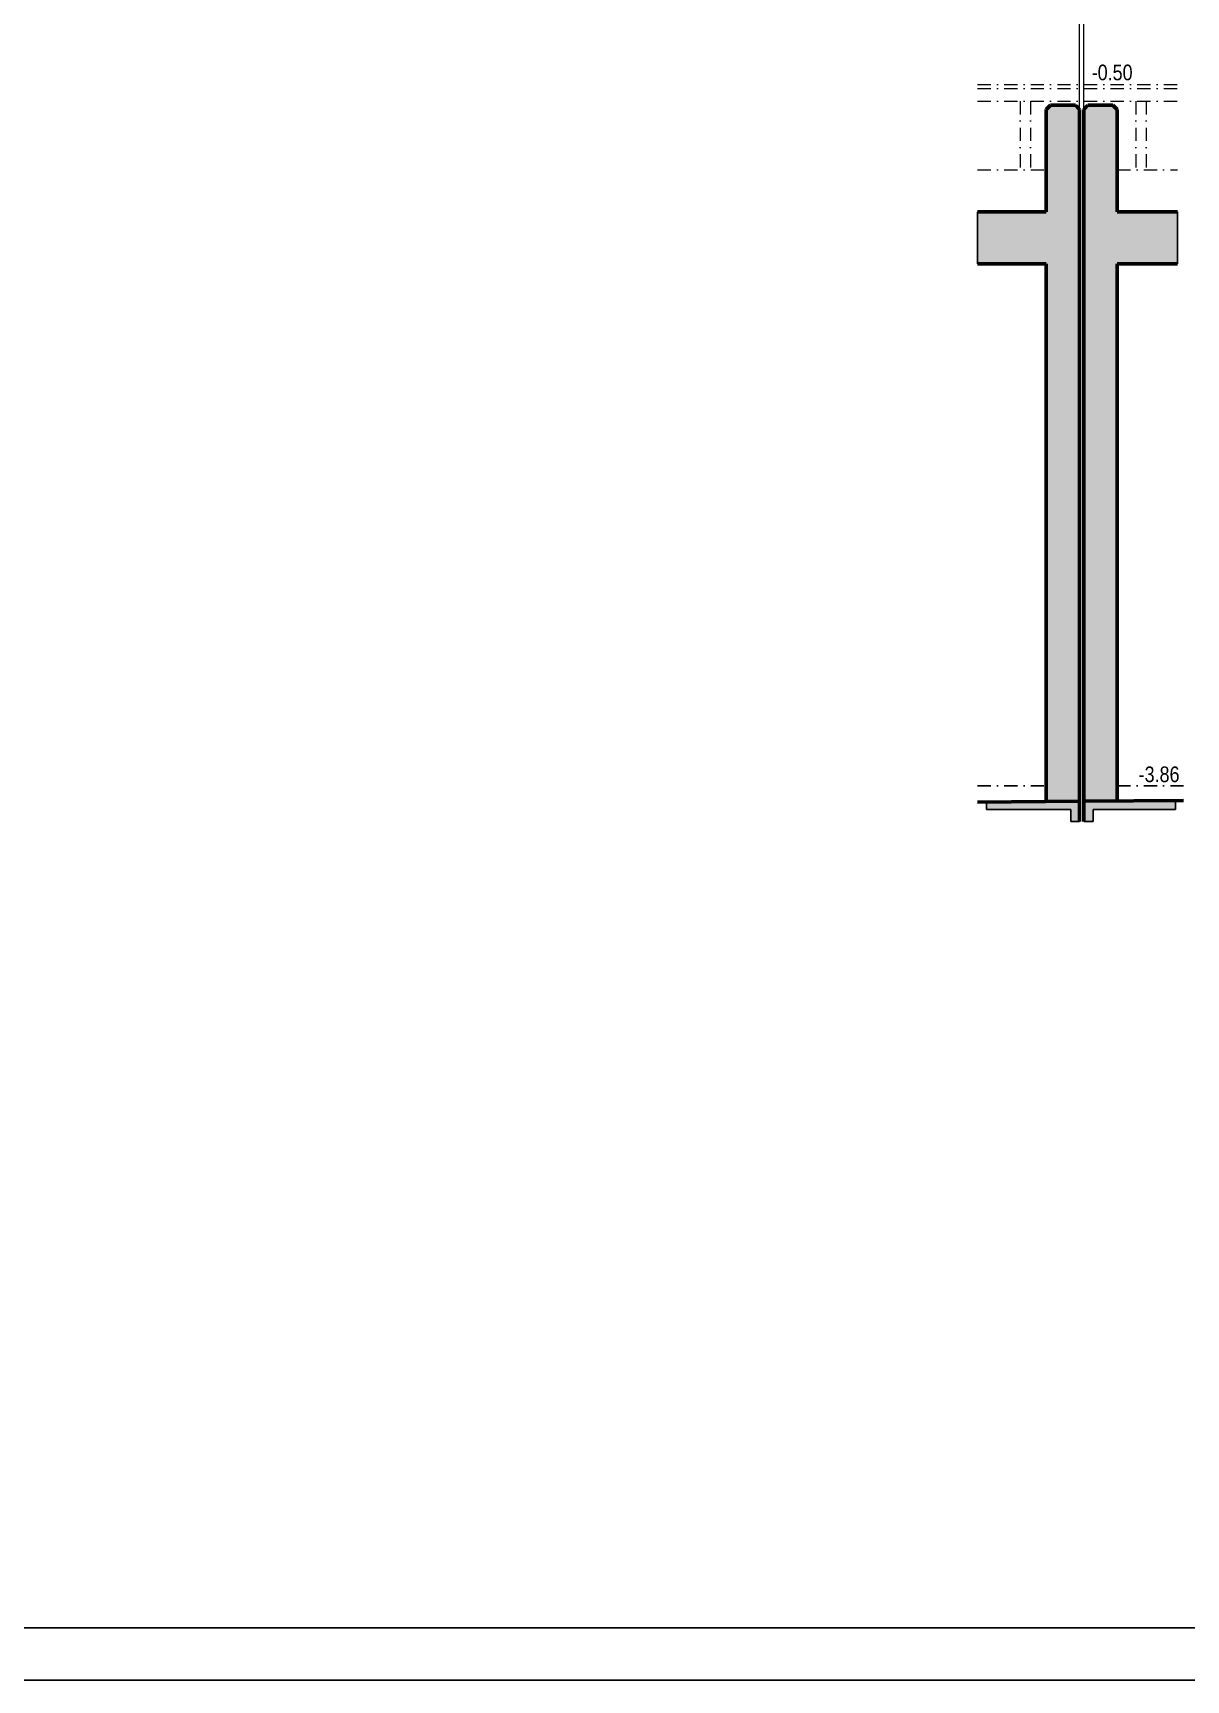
# Model space of a CAD drawing. Header units: millimetres. Extents: x 30537 to 37023, y -37354 to 0.
# Drawn here: x 32648 to 33753, y -37354 to -35776 of the extents above; entities that cross this region are included whole.
import ezdxf

# ---------------------------------------------------------------- set-up
doc = ezdxf.new("R2010")
doc.units = ezdxf.units.MM
doc.linetypes.add('TIRETPTX2', pattern=[50.8, 25.4, -12.7, 0, -12.7])
for name, color, linetype in [('01-Cad  2', 1, 'Continuous'), ('01_cote_gen', 4, 'Continuous'), ('01_linteaux', 2, 'Continuous'), ('01_poch_BN', 9, 'Continuous'), ('01_texte', 230, 'Continuous'), ('AA_COTES', 2, 'Continuous')]:
    doc.layers.add(name, color=color, linetype=linetype)
doc.layers.add('01_murs_coup', color=5, linetype='Continuous', lineweight=60)
doc.layers.add('01_tram_axes', color=2, linetype='TIRETPTX2', lineweight=9)
doc.styles.add('ARIAL NA', font='ARIALN.TTF')
doc.styles.add('STYLE2', font='ARIALN.TTF')
doc.dimstyles.new('JB25', dxfattribs={"dimscale": 0.1, "dimtxt": 150, "dimasz": 15, "dimexe": 0.1, "dimexo": 0.1, "dimgap": 0.09, "dimtad": 1, "dimdec": 1, "dimlfac": 0.5, "dimdsep": 46, "dimtxsty": 'STYLE2', "dimblk1": 'BOND_G', "dimblk2": 'BOND_D', "dimsah": 1, "dimcen": 1.5, "dimdle": 0.01, "dimse1": 1, "dimse2": 1, "dimclrd": 4, "dimclre": 2, "dimclrt": 6, "dimazin": 2, "dimtfac": 2.333333, "dimtdec": 1, "dimtix": 1, "dimtmove": 2, "dimatfit": 3, "dimldrblk": 'BOND_G', "dimfxl": 1, "dimtolj": 1, "dimtzin": 0, "dimarcsym": 0})

# ---------------------------------------------------------------- blocks, each defined once
blk = doc.blocks.new('BOND_G')
at = {"layer": 'AA_COTES', "color": 0}
for p, q in [((0, -5), (0, 15)), ((5, 0), (-5, 0)), ((1.8, 1.8), (-1.8, -1.8))]:
    blk.add_line(p, q, dxfattribs=at)
blk = doc.blocks.new('BOND_D')
at = {"layer": 'AA_COTES', "color": 0}
for p, q in [((5, 0), (-5, 0)), ((-1.8, -1.8), (1.8, 1.8)), ((0, 5), (0, -15))]:
    blk.add_line(p, q, dxfattribs=at)
blk = doc.blocks.new('*D4540')
at = {"layer": '01_cote_gen', "color": 4, "lineweight": -2, "ltscale": 0.1, "transparency": 16777216}
blk.add_line((33892.6, -35665), (33892.6, -35946), dxfattribs=at)
at = {"layer": 'Defpoints', "color": 0, "ltscale": 0.1, "transparency": 16777216}
for p in [(33524.3, -35663.5), (33757.2, -35947.5), (33892.6, -35947.5)]:
    blk.add_point(p, dxfattribs=at)
at = {"layer": '01_cote_gen', "color": 4, "lineweight": -2, "ltscale": 0.1, "transparency": 16777216, "xscale": 1.5, "yscale": 1.5, "zscale": 1.5}
for name, p, rotation in [('BOND_G', (33892.6, -35663.5), 90), ('BOND_D', (33892.6, -35947.5), 270)]:
    blk.add_blockref(name, p, dxfattribs=dict(at, rotation=rotation))
at = {"layer": '01_cote_gen', "color": 6, "ltscale": 0.1, "transparency": 16777216, "insert": (33885, -35805.5), "char_height": 15, "attachment_point": 5, "rotation": 90, "style": 'STYLE2'}
blk.add_mtext('\\A1;142', dxfattribs=at)
blk = doc.blocks.new('*D4564')
at = {"layer": '01_cote_gen', "color": 4, "lineweight": -2, "ltscale": 0.1, "transparency": 16777216}
blk.add_line((34218, -35946), (34218, -35827), dxfattribs=at)
at = {"layer": 'Defpoints', "color": 0, "ltscale": 0.1, "transparency": 16777216}
for p in [(32718.4, -35825.5), (34218, -35825.5), (34268, -35947.5)]:
    blk.add_point(p, dxfattribs=at)
at = {"layer": '01_cote_gen', "color": 4, "lineweight": -2, "ltscale": 0.1, "transparency": 16777216, "xscale": 1.5, "yscale": 1.5, "zscale": 1.5}
for name, p, rotation in [('BOND_D', (34218, -35825.5), 90), ('BOND_G', (34218, -35947.5), 270)]:
    blk.add_blockref(name, p, dxfattribs=dict(at, rotation=rotation))
at = {"layer": '01_cote_gen', "color": 6, "ltscale": 0.1, "transparency": 16777216, "insert": (34210.3, -35886.5), "char_height": 15, "attachment_point": 5, "rotation": 90, "style": 'STYLE2'}
blk.add_mtext('\\A1;61', dxfattribs=at)

msp = doc.modelspace()

# ---------------------------------------------------------------- hatches: boundary and pattern name
at = {"layer": '01_poch_BN', "ltscale": 0.5}
h = msp.add_hatch(color=256, dxfattribs=at)
h.dxf.hatch_style = 1
h.paths.add_polyline_path([(33651.11, -35885.51), (33651.11, -35849.51), (33647.11, -35845.51), (33623.11, -35845.51), (33619.11, -35849.51), (33619.11, -35885.51), (33619.11, -35947.51), (33553.28, -35947.51), (33553.28, -35997.51), (33619.11, -35997.51), (33619.11, -36512.5), (33651.11, -36512.26), (33651.11, -36512.23)])
h = msp.add_hatch(color=256, dxfattribs=at)
h.dxf.hatch_style = 1
h.paths.add_polyline_path([(33744.84, -35947.51), (33687.11, -35947.51), (33687.11, -35885.51), (33687.11, -35849.51), (33683.11, -35845.51), (33659.11, -35845.51), (33655.11, -35849.51), (33655.11, -35885.51), (33655.11, -36512.23), (33687.11, -36511.99), (33687.11, -35997.51), (33744.84, -35997.51)])
h = msp.add_hatch(color=256, dxfattribs=at)
h.dxf.hatch_style = 1
h.paths.add_polyline_path([(33651.11, -36512.26), (33561.84, -36512.94), (33561.84, -36520.1), (33642.86, -36520.1), (33642.86, -36531.69), (33651.11, -36531.69)])
h = msp.add_hatch(color=256, dxfattribs=at)
h.dxf.hatch_style = 1
h.paths.add_polyline_path([(33742.89, -36511.56), (33655.11, -36512.23), (33655.11, -36531.69), (33664.27, -36531.69), (33664.27, -36520.26), (33742.89, -36520.26)])

# ---------------------------------------------------------------- linework, layer by layer
at = {"layer": '01-Cad  2'}
for p, q in [((35973.29, -37304.02), (32183.29, -37304.02)), ((35973.29, -37354.02), (32133.29, -37354.02))]:
    msp.add_line(p, q, dxfattribs=at)
at = {"layer": '01_linteaux', "lineweight": 0}
for p, q in [((33651.11, -35849.51), (33651.11, -35663.51, 9.25)), ((33655.11, -35849.51), (33655.11, -35663.51, 9.25))]:
    msp.add_line(p, q, dxfattribs=at)
at = {"layer": '01_linteaux', "linetype": 'TIRETPTX2', "ltscale": 0.5}
for p, q in [((33553.28, -36497.51, 9.34), (33619.11, -36497.51, 9.55)), ((33687.11, -36497.51, 9.78), (33750.61, -36497.51, 9.99))]:
    msp.add_line(p, q, dxfattribs=at)
at = {"layer": '01_murs_coup'}
for p, q in [((33619.11, -35849.51), (33623.11, -35845.51)), ((33623.11, -35845.51), (33647.11, -35845.51)), ((33651.11, -35849.51), (33647.11, -35845.51)), ((33655.11, -35849.51, 9.25), (33659.11, -35845.51, 9.25)), ((33659.11, -35845.51, 9.25), (33683.11, -35845.51, 9.25)), ((33683.11, -35845.51, 9.25), (33687.11, -35849.51, 9.25)), ((33619.11, -35849.51), (33619.11, -35947.51)), ((33651.11, -35849.51), (33651.11, -36512.26)), ((33655.11, -35849.51, 9.25), (33655.11, -36512.23, 9.25)), ((33687.11, -35849.51, 9.25), (33687.11, -35947.51, 9.25)), ((33553.28, -35947.51), (33619.11, -35947.51)), ((33687.11, -35947.51), (33744.84, -35947.51)), ((33553.28, -35997.51), (33619.11, -35997.51)), ((33619.11, -35997.51), (33619.11, -36512.5)), ((33687.11, -35997.51), (33744.84, -35997.51)), ((33687.11, -35997.51, 9.25), (33687.11, -36511.99, 9.25)), ((33553.28, -36513), (33651.11, -36512.26)), ((33651.11, -36512.23, 9.25), (33651.11, -36531.69, 9.25)), ((33655.11, -36512.23), (33750.61, -36511.51)), ((33655.11, -36512.23, 9.25), (33655.11, -36531.69, 9.25))]:
    msp.add_line(p, q, dxfattribs=at)
at = {"layer": '01_poch_BN', "ltscale": 0.5}
for p, q in [((33553.28, -35947.51), (33553.28, -35997.51)), ((33561.84, -36520.1), (33561.79, -36512.98, -9.25)), ((33642.86, -36520.1, 9.25), (33561.84, -36520.1)), ((33642.86, -36531.69, 9.25), (33642.86, -36520.1, 9.25)), ((33664.27, -36531.69, 9.25), (33664.27, -36520.26, 9.25)), ((33664.27, -36520.26, 9.25), (33742.89, -36520.26)), ((33742.89, -36511.52, -9.25), (33742.89, -36520.26)), ((33651.11, -36531.69, 9.25), (33642.86, -36531.69, 9.25)), ((33655.11, -36531.69, 9.25), (33664.27, -36531.69, 9.25))]:
    msp.add_line(p, q, dxfattribs=at)
at = {"layer": '01_poch_BN', "ltscale": 0.1}
msp.add_line((33744.84, -35947.51), (33744.84, -35997.51), dxfattribs=at)
at = {"layer": '01_tram_axes', "ltscale": 0.5}
for p, q in [((33553.28, -35825.51), (33744.84, -35825.51)), ((33553.28, -35829.51), (33744.84, -35829.51)), ((33553.28, -35841.51), (33744.84, -35841.51)), ((33594.11, -35841.51), (33594.11, -35907.51)), ((33604.11, -35841.51), (33604.11, -35907.51)), ((33704.9, -35841.51), (33704.9, -35907.51)), ((33714.9, -35841.51), (33714.9, -35907.51)), ((33553.28, -35907.51), (33619.11, -35907.51)), ((33687.11, -35907.51), (33744.84, -35907.51))]:
    msp.add_line(p, q, dxfattribs=at)

# ---------------------------------------------------------------- texts
at = {"layer": '01_texte', "style": 'ARIAL NA'}
for s, p in [('-0.50', (33662.73, -35821.59, 9.25)), ('-3.86', (33707.73, -36493.91))]:
    msp.add_text(s, height=15, dxfattribs=at).set_placement(p)

# ---------------------------------------------------------------- dimensions: what is measured, and where the dimension line sits
at = {"layer": '01_cote_gen', "ltscale": 0.1}
for base, p1, p2, picture, middle in [((33892.55, -35947.51, 9.25), (33524.29, -35663.51, 9.25), (33757.22, -35947.51, 9.25), '*D4540', (33885.01, -35805.51, 9.25)), ((34217.97, -35825.51, 9.45), (34268.04, -35947.51, 9.45), (32718.42, -35825.51, 9.45), '*D4564', (34210.3, -35886.51, 9.45))]:
    dim = msp.add_linear_dim(base=base, p1=p1, p2=p2, angle=90, dimstyle='JB25', dxfattribs=at)
    dim.commit()
    dim.dimension.update_dxf_attribs({"geometry": picture, "text_midpoint": middle})

doc.saveas('drawing.dxf')
